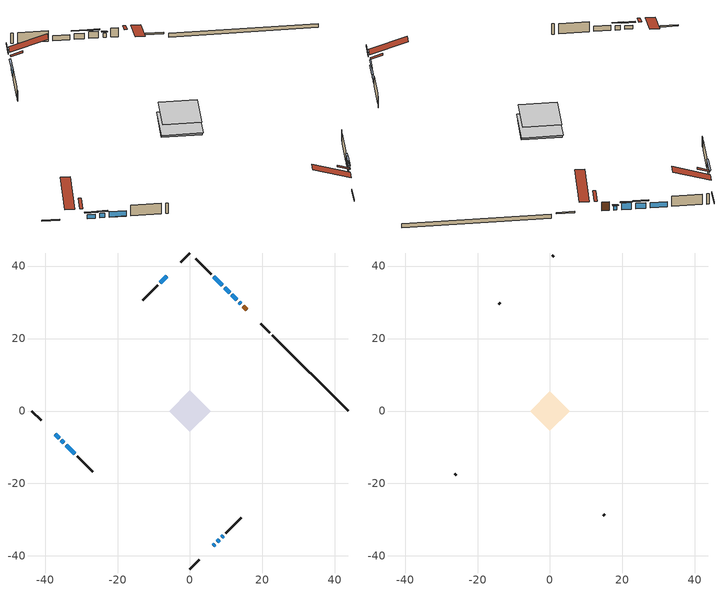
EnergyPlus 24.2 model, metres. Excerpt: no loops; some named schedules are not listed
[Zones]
conditioned space
 floor outside (Floor1 construction): -2.04,0 0,2.04 2.04,0 0,-2.04 z0.91
 floor adiabatic (Floor3 construction): -5.2,0 0,5.2 5.2,0 0,-5.2 z0.91
 floor adiabatic (AdiabaticFloorConstruction): -5.79,0 0,5.79 5.79,0 0,-5.79 z0.91
 floor foundation (Slab1 construction): -5.23,0.49 -0.49,5.23 5.23,-0.49 0.49,-5.23 z0
 wall outside (RimJoist1 construction): 0,-43.59 2.56,-41.03 / -43.59,0 -41.03,-2.56 / 0,43.59 -2.56,41.03 / 22.03,21.56 19.47,24.12 z0.91:1.21
 wall outside (AdiabaticWallConstruction 1): 15.63,27.96 14.63,28.96 z0.91:2.94
 wall outside (AdiabaticWallConstruction): 6.39,-37.2 6.83,-36.76 / 13.98,29.62 13.54,30.05 z0.91:1.88; 7.48,-36.11 8.09,-35.5 z0.91:1.67; -37.2,-6.39 -36.12,-7.47 / 8.75,-34.84 9.18,-34.41 z0.91:1.83; -35.46,-8.13 -34.78,-8.81 z0.91:1.93; -34.12,-9.47 -31.8,-11.79 / 8.88,34.71 6.56,37.04 z0.91:2.13; 12.89,30.7 11.56,32.04 / -6.4,37.2 -8.19,35.4 z0.91:2.49; 10.9,32.69 9.54,34.06 z0.91:2.23
 wall outside (Wall1 construction): 9.84,-33.75 14.08,-29.51 / -31.14,-12.45 -26.9,-16.7 / -8.85,34.74 -13.1,30.5 / 5.9,37.69 1.65,41.94 z0.91:3.35
 wall foundation (FoundationWall1 construction): 43.59,0 22.69,20.91 z0:0.91
 window (WindowConstruction 9): 6.4,-37.2 6.83,-36.77 z0.91:1.88
 window (WindowConstruction 5): 7.48,-36.11 8.09,-35.5 z0.91:1.67
 window (WindowConstruction 6): -37.2,-6.4 -36.12,-7.47 z0.91:1.82
 window (WindowConstruction 7): -35.46,-8.13 -34.78,-8.81 z0.91:1.92
 window (WindowConstruction 8): -34.12,-9.47 -31.8,-11.79 z0.91:2.13
 window (WindowConstruction 10): 13.98,29.62 13.54,30.05 z0.91:1.88
 window (WindowConstruction): 12.89,30.7 11.56,32.03 z0.91:2.49
 window (WindowConstruction 1): 10.9,32.69 9.54,34.06 z0.91:2.23
 window (WindowConstruction 2): 8.88,34.71 6.56,37.04 z0.91:2.13
 window (WindowConstruction 3): -6.4,37.2 -8.19,35.4 z0.91:2.49
 window (WindowConstruction 4): 8.75,-34.84 9.18,-34.41 z0.91:1.82
 door (Door): 15.63,27.96 14.63,28.96 z0.91:2.94
 ceiling adiabatic (AdiabaticFloorConstruction): 0,-5.79 5.79,0 0,5.79 -5.79,0 z0.91
 roof outside (Roof2 construction): 5.74,-37.85,3.35 4.03,-36.14,4.15 3.58,-36.59,4.15 5.29,-38.3,3.35; -37.85,-5.74,3.35 -36.14,-4.03,4.15 -36.59,-3.58,4.15 -38.3,-5.29,3.35; -5.74,37.85,3.35 -4.03,36.14,4.15 -3.58,36.59,4.15 -5.29,38.3,3.35; 16.29,27.3,3.35 14.58,25.59,4.15 15.03,25.14,4.15 16.74,26.85,3.35
attic - vented
 floor to conditioned space (Floor2 construction Reversed): -5.51,0 0,5.51 5.51,0 0,-5.51 z3.35
 wall outside (Wall2 construction): 14.74,-28.85 15.08,-28.51 / -26.24,-17.35 -25.9,-17.69 / -13.75,29.84 -14.09,29.5 / 1,42.6 0.66,42.94 z0.91:3.35
 roof outside (Roof1 construction): 4.63,-38.96,3.35 -0.73,-33.6,5.88 -2.14,-35.01,5.88 3.22,-40.37,3.35; -38.96,-4.63,3.35 -33.6,0.73,5.88 -35.01,2.14,5.88 -40.37,-3.22,3.35; -4.63,38.96,3.35 0.73,33.6,5.88 2.14,35.01,5.88 -3.22,40.37,3.35; 17.4,26.19,3.35 12.03,20.83,5.88 13.45,19.42,5.88 18.81,24.78,3.35
shading: 7.69,-35.9 5.53,-38.06 5.64,-38.16 7.79,-36.01 z3.1; 8.96,-34.64 6.62,-36.97 6.83,-37.18 9.17,-34.85 z2.89; -35.69,-7.9 -37.63,-5.96 -37.84,-6.18 -35.9,-8.12 z2.43; -34.35,-9.24 -35.89,-7.7 -36.1,-7.91 -34.56,-9.46 z2.53; 13.33,30.26 14.19,29.41 14.4,29.62 13.54,30.47 z2.17; 11.35,32.25 13.1,30.49 13.31,30.7 11.56,32.46 z2.78; 9.11,34.49 11.33,32.26 11.54,32.47 9.32,34.7 z2.84; -8.62,34.97 -5.96,37.63 -6.18,37.84 -8.84,35.18 z3.1; 9.83,-33.77 8.11,-35.49 8.32,-35.7 10.04,-33.98 z2.74
[Building]
Building 1: Terrain=Suburbs
[Site:Location]
Halifax Intl AP_NS: Latitude {deg}=44.88; Longitude {deg}=-63.51; Time Zone {hr}=-4; Elevation {m}=145; Keep Site Location Information=Yes
[Site:GroundTemperature:Shallow]
3.15511, 1.33576, 1.19006, 2.05344, 5.51939, 8.9692, 11.96, 13.8546, 14.0156, 12.4746, 9.56009, 6.2161
[Site:WaterMainsTemperature]
Calculation Method=Schedule; Temperature Schedule=mains temperature schedule
[Material] Roughness=Rough; Thermal Absorptance=0.9
Name | Thickness {m} | Conductivity {W/m-K} | Density {kg/m3} | Specific Heat {J/kg-K} | Solar Absorptance | Visible Absorptance
asphalt or fiberglass shingles | 0.00635 | 0.162714 | 1121.4 | 1465.45 | 0.4 | 0.4
ceiling stud and cavity | 0.0889 | 42.3981 | 6.31874 | 1174.65 | 0.7 | 0.7
concrete 4.0 in. | 0.1016 | 1.803125 | 2242.8 | 837.4 | 0.7 | 0.7
concrete 8.0 in. | 0.2032 | 1.803125 | 2242.8 | 837.4 | 0.7 | 0.7
door material | 0.04445 | 0.053851 | 512.64 | 1214.23 | 0.7 | 0.7
exterior vertical ins | 0.00202101 | 0.029427 | 32.04 | 1214.23 | 0.7 | 0.7
floor covering | 0.0127 | 9.015625 | 54.468 | 1339.84 | 0.6 | 0.6
floor covering 1 | 0.0127 | 0.0433444 | 54.468 | 1339.84 | 0.6 | 0.6
floor rigid ins; wall rigid ins | 0.512978 | 0.029427 | 32.04 | 1214.23 | 0.7 | 0.7
floor stud and cavity | 0.0889 | 0.194557 | 50.32683 | 1063.81 | 0.7 | 0.7
floor stud and cavity 1 | 0.0889 | 0.221242 | 50.32683 | 1063.81 | 0.7 | 0.7
floor stud and cavity 2 | 0.1397 | 1.75129 | 37.0049 | 1207.88 | 0.7 | 0.7
furniture material conditioned space 1 | 0.1524 | 0.115458 | 640.8 | 1214.23 | 0.6 | 0.6
gypsum board | 0.0127 | 0.160291 | 801 | 837.4 | 0.6 | 0.6
gypsum board 1 | 0.00254 | 0.160291 | 801 | 837.4 | 0.6 | 0.6
gypsum board 2 | 0.0127 | 0.160291 | 801 | 837.4 | 0.7 | 0.7
osb sheathing 0.5 in. | 0.0127 | 0.115458 | 512.64 | 1214.23 | 0.7 | 0.7
osb sheathing 0.75 in. | 0.01905 | 0.115458 | 512.64 | 1214.23 | 0.7 | 0.7
rim joist stud and cavity | 0.0508 | 0.153904 | 50.32683 | 1063.81 | 0.6 | 0.6
roof stud and cavity | 0.2032 | 0.118751 | 78.34581 | 1123.46 | 0.7 | 0.7
wall stud and cavity | 0.1397 | 0.0886463 | 139.0536 | 1170.24 | 0.7 | 0.7
wall stud and cavity 1 | 0.0889 | 6.9971 | 50.32683 | 1063.81 | 0.6 | 0.6
wall stud and cavity 2 | 0.0889 | 0.380278 | 52.3479 | 1209.89 | 0.7 | 0.7
wall stud and cavity 3 | 0.0889 | 0.391764 | 83.0341 | 1211.67 | 0.7 | 0.7
wood siding | 0.0254 | 0.102417 | 544.68 | 1172.36 | 0.4 | 0.4
wood siding 1 | 0.00254 | 0.102417 | 544.68 | 1172.36 | 0.4 | 0.4
wood siding 2; wood siding 3; wood siding 4 | 0.0254 | 0.102417 | 544.68 | 1172.36 | 0.7 | 0.7
[WindowMaterial:SimpleGlazingSystem]
Name | U-Factor {W/m2-K} | Solar Heat Gain Coefficient
WindowMaterial | 2.90373 | 0.65
WindowMaterial 1 | 2.94461 | 0.61
WindowMaterial 2 | 2.961077 | 0.59
WindowMaterial 3 | 2.99571 | 0.51
WindowMaterial 4 | 3.03659 | 0.48
WindowMaterial 5 | 3.03092 | 0.49
WindowMaterial 6 | 3.01161 | 0.53
WindowMaterial 7 | 2.97584 | 0.61
WindowMaterial 8 | 3.034891 | 0.47
[Construction]
AdiabaticFloorConstruction: floor stud and cavity 2, floor rigid ins, osb sheathing 0.75 in., floor covering 1
AdiabaticWallConstruction: wood siding 3, wall rigid ins, wall stud and cavity 2, gypsum board
AdiabaticWallConstruction 1: wood siding 4, wall rigid ins, wall stud and cavity 2, gypsum board
Door: door material
Floor1 construction: floor stud and cavity, floor covering
Floor2 construction Reversed: gypsum board 1, ceiling stud and cavity
Floor3 construction: floor stud and cavity 1, floor covering
FoundationWall1 construction: concrete 8.0 in., gypsum board 2
furniture construction conditioned space 1: furniture material conditioned space 1
PartitionWallConstruction: gypsum board, wall stud and cavity 3, gypsum board
RimJoist1 construction: wood siding 2, rim joist stud and cavity
Roof1 construction: asphalt or fiberglass shingles
Roof2 construction: asphalt or fiberglass shingles, osb sheathing 0.75 in., roof stud and cavity, gypsum board
Slab1 construction: concrete 4.0 in.
Wall1 construction: wood siding, osb sheathing 0.5 in., wall stud and cavity, gypsum board
Wall2 construction: wood siding 1, wall stud and cavity 1
WindowConstruction: WindowMaterial
WindowConstruction 1: WindowMaterial 1
WindowConstruction 10: WindowMaterial 8
WindowConstruction 2; WindowConstruction 3; WindowConstruction 8: WindowMaterial 2
WindowConstruction 4: WindowMaterial 3
WindowConstruction 5: WindowMaterial 4
WindowConstruction 6: WindowMaterial 5
WindowConstruction 7: WindowMaterial 6
WindowConstruction 9: WindowMaterial 7
[Zone] Multiplier=1; Part of Total Floor Area=Yes
Name | Volume {m3}
attic - vented | 24.8756
conditioned space | 209.7
[Space]
Name | Zone | Volume {m3}
attic - vented 1 | attic - vented | 24.8756
conditioned space 1 | conditioned space | 209.7
[ZoneInfiltration:EffectiveLeakageArea]
infil attic - vented 1: Zone or Space=attic - vented 1; Schedule=Always On Discrete; Effective Air Leakage Area {cm2}=2171.46; Stack Coefficient=0.000345343; Wind Coefficient=1.25558e-05
[ZoneMixing]
whole house fan mix: Zone or Space=attic - vented; Schedule=Always On Continuous; Design Flow Rate Calculation Method=Flow/Zone; Design Flow Rate {m3/s}=0; Source Zone or Space=conditioned space
[SurfaceProperty:ExposedFoundationPerimeter]
Slab1: Exposed Perimeter Calculation Method=TotalExposedPerimeter; Total Exposed Perimeter {m}=29.567
[InternalMass] Zone or ZoneList=conditioned space; Space or SpaceList=conditioned space 1
Name | Construction | Surface Area {m2}
furniture mass conditioned space 1 | furniture construction conditioned space 1 | 73.5122
partition wall mass | PartitionWallConstruction | 129.62
[Lights]
interior lighting: Zone or ZoneList or Space or SpaceList=conditioned space 1; Schedule=interior lighting schedule; Design Level Calculation Method=LightingLevel; Lighting Level {W}=343.2; Return Air Fraction=0; Fraction Radiant=0.6; Fraction Visible=0.2; Fraction Replaceable=1
[People]
occupants: Zone or ZoneList or Space or SpaceList=conditioned space 1; Number of People Schedule=occupants schedule; Number of People Calculation Method=People; Number of People=3; Fraction Radiant=0.314171; Sensible Heat Fraction=0.56303; Activity Level Schedule=occupants activity schedule; Carbon Dioxide Generation Rate {m3/s-W}=0; Enable ASHRAE 55 Comfort Warnings=No; Mean Radiant Temperature Calculation Type=EnclosureAveraged
[ElectricEquipment] Zone or ZoneList or Space or SpaceList=conditioned space 1; Design Level Calculation Method=EquipmentLevel
Name | Schedule | Design Level {W} | Fraction Latent | Fraction Radiant | Fraction Lost
clothes dryer | clothes dryer schedule | 140.772 | 0.015 | 0.081 | 0.85
clothes washer | clothes washer schedule | 32.1985 | 0.03 | 0.162 | 0.7
cooking range | cooking range schedule | 215.147 | 0.08 | 0.432 | 0.2
dishwasher | dishwasher schedule | 66.8632 | 0.3 | 0.18 | 0.4
fridge | fridge schedule | 72.9452 | 0 | 0.6 | 0
mech vent house fan | mech vent house fan schedule | 0 | 0 | 0 | 1
mech vent house fan cfis | mech vent house fan cfis schedule | 0 | 0 | 0 | 0
misc plug loads | misc plug loads schedule | 494.7 | 0.045 | 0.513 | 0.1
whole house fan | Always On Discrete | 0 | 0 | 0 | 1
[OtherEquipment] Zone or ZoneList or Space or SpaceList=conditioned space 1; Design Level Calculation Method=EquipmentLevel
Name | Fuel Type | Schedule | Design Level {W} | Fraction Latent | Fraction Radiant | Fraction Lost
clothes dryer 1 | Electricity | clothes dryer schedule | 0 | 0.015 | 0.081 | 0.85
cooking range 1 | Electricity | cooking range schedule | 0 | 0.08 | 0.432 | 0.2
general water use latent | None | general water use schedule | 62.594 | 1 | 0 | 0
general water use sensible | None | general water use schedule | -61.6891 | 0 | 0.6 | 0
mech vent house fan latent load | None | Always On Discrete | 0 | 1 | 0 | 0
mech vent house fan sensible load | None | Always On Discrete | 0 | 0 | 0 | 0
water heater energy adjustment1 | Electricity | Always On Discrete | 0.01 | 0 | 0 | 1
[ZoneInfiltration:DesignFlowRate] Zone or ZoneList or Space or SpaceList=conditioned space 1; Schedule=Always On Discrete; Design Flow Rate Calculation Method=Flow/Zone; Design Flow Rate {m3/s}=0
infil flow; natural vent flow; whole house fan flow
[Foundation:Kiva]
Foundation Kiva 1: Initial Indoor Air Temperature {C}=18; Wall Height Above Grade {m}=0.910011; Wall Depth Below Slab {m}=0.2032; Custom Block Material Name 1=exterior vertical ins; Custom Block Depth 1 {m}=0.910011; Custom Block X Position 1 {m}=0.2159; Custom Block Z Position 1 {m}=0
[Foundation:Kiva:Settings]
Soil Conductivity {W/m-K}=0.849921; Soil Density {kg/m3}=1842.3; Soil Specific Heat {J/kg-K}=418.7; Ground Solar Absorptivity=0.9; Ground Thermal Absorptivity=0.9; Ground Surface Roughness {m}=0.03; Far-Field Width {m}=40; Deep-Ground Boundary Condition=ZeroFlux; Deep-Ground Depth {m}=40; Minimum Cell Dimension {m}=0.2; Maximum Cell Growth Coefficient=3; Simulation Timestep=Timestep
[Exterior:Lights]
exterior lighting: Schedule=exterior lighting schedule; Design Level {W}=75.6
[Schedule:Constant]
Name | Hourly Value
Always On Continuous; mech vent house fan schedule; mech vent house fan cfis schedule; Always On Discrete | 1
occupants activity schedule | 117.228
fridge schedule | 0
[Schedule:Week:Daily]
interior lighting schedule Week Rule - Jan1-Jan27: interior lighting schedule day, interior lighting schedule day, interior lighting schedule day, interior lighting schedule day, interior lighting schedule day, interior lighting schedule day, interior lighting schedule day, interior lighting schedule default day, interior lighting schedule default day, interior lighting schedule default day, interior lighting schedule default day, interior lighting schedule default day
interior lighting schedule Week Rule - Jan28-Feb3: interior lighting schedule day, interior lighting schedule day, interior lighting schedule day, interior lighting schedule day, interior lighting schedule day 1, interior lighting schedule day 1, interior lighting schedule day 1, interior lighting schedule default day, interior lighting schedule default day, interior lighting schedule default day, interior lighting schedule default day, interior lighting schedule default day
interior lighting schedule Week Rule - Feb4-Feb24: interior lighting schedule day 1, interior lighting schedule day 1, interior lighting schedule day 1, interior lighting schedule day 1, interior lighting schedule day 1, interior lighting schedule day 1, interior lighting schedule day 1, interior lighting schedule default day, interior lighting schedule default day, interior lighting schedule default day, interior lighting schedule default day, interior lighting schedule default day
interior lighting schedule Week Rule - Feb25-Mar3: interior lighting schedule day 1, interior lighting schedule day 1, interior lighting schedule day 1, interior lighting schedule day 1, interior lighting schedule day 2, interior lighting schedule day 2, interior lighting schedule day 2, interior lighting schedule default day, interior lighting schedule default day, interior lighting schedule default day, interior lighting schedule default day, interior lighting schedule default day
interior lighting schedule Week Rule - Mar4-Mar31: interior lighting schedule day 2, interior lighting schedule day 2, interior lighting schedule day 2, interior lighting schedule day 2, interior lighting schedule day 2, interior lighting schedule day 2, interior lighting schedule day 2, interior lighting schedule default day, interior lighting schedule default day, interior lighting schedule default day, interior lighting schedule default day, interior lighting schedule default day
interior lighting schedule Week Rule - Apr1-Apr28: interior lighting schedule day 3, interior lighting schedule day 3, interior lighting schedule day 3, interior lighting schedule day 3, interior lighting schedule day 3, interior lighting schedule day 3, interior lighting schedule day 3, interior lighting schedule default day, interior lighting schedule default day, interior lighting schedule default day, interior lighting schedule default day, interior lighting schedule default day
interior lighting schedule Week Rule - Apr29-May5: interior lighting schedule day 3, interior lighting schedule day 3, interior lighting schedule day 4, interior lighting schedule day 4, interior lighting schedule day 4, interior lighting schedule day 4, interior lighting schedule day 4, interior lighting schedule default day, interior lighting schedule default day, interior lighting schedule default day, interior lighting schedule default day, interior lighting schedule default day
interior lighting schedule Week Rule - May6-May26: interior lighting schedule day 4, interior lighting schedule day 4, interior lighting schedule day 4, interior lighting schedule day 4, interior lighting schedule day 4, interior lighting schedule day 4, interior lighting schedule day 4, interior lighting schedule default day, interior lighting schedule default day, interior lighting schedule default day, interior lighting schedule default day, interior lighting schedule default day
interior lighting schedule Week Rule - May27-Jun2: interior lighting schedule day 4, interior lighting schedule day 4, interior lighting schedule day 4, interior lighting schedule day 4, interior lighting schedule day 4, interior lighting schedule day 5, interior lighting schedule day 5, interior lighting schedule default day, interior lighting schedule default day, interior lighting schedule default day, interior lighting schedule default day, interior lighting schedule default day
interior lighting schedule Week Rule - Jun3-Jun30: interior lighting schedule day 5, interior lighting schedule day 5, interior lighting schedule day 5, interior lighting schedule day 5, interior lighting schedule day 5, interior lighting schedule day 5, interior lighting schedule day 5, interior lighting schedule default day, interior lighting schedule default day, interior lighting schedule default day, interior lighting schedule default day, interior lighting schedule default day
interior lighting schedule Week Rule - Jul1-Jul28: interior lighting schedule day 6, interior lighting schedule day 6, interior lighting schedule day 6, interior lighting schedule day 6, interior lighting schedule day 6, interior lighting schedule day 6, interior lighting schedule day 6, interior lighting schedule default day, interior lighting schedule default day, interior lighting schedule default day, interior lighting schedule default day, interior lighting schedule default day
interior lighting schedule Week Rule - Jul29-Aug4: interior lighting schedule day 6, interior lighting schedule day 6, interior lighting schedule day 6, interior lighting schedule day 7, interior lighting schedule day 7, interior lighting schedule day 7, interior lighting schedule day 7, interior lighting schedule default day, interior lighting schedule default day, interior lighting schedule default day, interior lighting schedule default day, interior lighting schedule default day
interior lighting schedule Week Rule - Aug5-Aug25: interior lighting schedule day 7, interior lighting schedule day 7, interior lighting schedule day 7, interior lighting schedule day 7, interior lighting schedule day 7, interior lighting schedule day 7, interior lighting schedule day 7, interior lighting schedule default day, interior lighting schedule default day, interior lighting schedule default day, interior lighting schedule default day, interior lighting schedule default day
interior lighting schedule Week Rule - Aug26-Sep1: interior lighting schedule day 7, interior lighting schedule day 7, interior lighting schedule day 7, interior lighting schedule day 7, interior lighting schedule day 7, interior lighting schedule day 7, interior lighting schedule day 8, interior lighting schedule default day, interior lighting schedule default day, interior lighting schedule default day, interior lighting schedule default day, interior lighting schedule default day
interior lighting schedule Week Rule - Sep2-Sep29: interior lighting schedule day 8, interior lighting schedule day 8, interior lighting schedule day 8, interior lighting schedule day 8, interior lighting schedule day 8, interior lighting schedule day 8, interior lighting schedule day 8, interior lighting schedule default day, interior lighting schedule default day, interior lighting schedule default day, interior lighting schedule default day, interior lighting schedule default day
interior lighting schedule Week Rule - Sep30-Oct6: interior lighting schedule day 8, interior lighting schedule day 9, interior lighting schedule day 9, interior lighting schedule day 9, interior lighting schedule day 9, interior lighting schedule day 9, interior lighting schedule day 9, interior lighting schedule default day, interior lighting schedule default day, interior lighting schedule default day, interior lighting schedule default day, interior lighting schedule default day
interior lighting schedule Week Rule - Oct7-Oct27: interior lighting schedule day 9, interior lighting schedule day 9, interior lighting schedule day 9, interior lighting schedule day 9, interior lighting schedule day 9, interior lighting schedule day 9, interior lighting schedule day 9, interior lighting schedule default day, interior lighting schedule default day, interior lighting schedule default day, interior lighting schedule default day, interior lighting schedule default day
interior lighting schedule Week Rule - Oct28-Nov3: interior lighting schedule day 9, interior lighting schedule day 9, interior lighting schedule day 9, interior lighting schedule day 9, interior lighting schedule day 10, interior lighting schedule day 10, interior lighting schedule day 10, interior lighting schedule default day, interior lighting schedule default day, interior lighting schedule default day, interior lighting schedule default day, interior lighting schedule default day
interior lighting schedule Week Rule - Nov4-Nov24: interior lighting schedule day 10, interior lighting schedule day 10, interior lighting schedule day 10, interior lighting schedule day 10, interior lighting schedule day 10, interior lighting schedule day 10, interior lighting schedule day 10, interior lighting schedule default day, interior lighting schedule default day, interior lighting schedule default day, interior lighting schedule default day, interior lighting schedule default day
interior lighting schedule Week Rule - Nov25-Dec1: interior lighting schedule day 10, interior lighting schedule day 10, interior lighting schedule day 10, interior lighting schedule day 10, interior lighting schedule day 10, interior lighting schedule day 10, interior lighting schedule day 11, interior lighting schedule default day, interior lighting schedule default day, interior lighting schedule default day, interior lighting schedule default day, interior lighting schedule default day
interior lighting schedule Week Rule - Dec2-Dec31: interior lighting schedule day 11, interior lighting schedule day 11, interior lighting schedule day 11, interior lighting schedule day 11, interior lighting schedule day 11, interior lighting schedule day 11, interior lighting schedule day 11, interior lighting schedule default day, interior lighting schedule default day, interior lighting schedule default day, interior lighting schedule default day, interior lighting schedule default day
occupants schedule Week Rule - Jan1-Dec31: occupants schedule day, occupants schedule day, occupants schedule day, occupants schedule day, occupants schedule day, occupants schedule day, occupants schedule day, occupants schedule default day, occupants schedule default day, occupants schedule default day, occupants schedule default day, occupants schedule default day
clothes dryer schedule Week Rule - Jan1-Dec31: clothes dryer schedule day, clothes dryer schedule day, clothes dryer schedule day, clothes dryer schedule day, clothes dryer schedule day, clothes dryer schedule day, clothes dryer schedule day, clothes dryer schedule default day, clothes dryer schedule default day, clothes dryer schedule default day, clothes dryer schedule default day, clothes dryer schedule default day
clothes washer schedule Week Rule - Jan1-Dec31: clothes washer schedule day, clothes washer schedule day, clothes washer schedule day, clothes washer schedule day, clothes washer schedule day, clothes washer schedule day, clothes washer schedule day, clothes washer schedule default day, clothes washer schedule default day, clothes washer schedule default day, clothes washer schedule default day, clothes washer schedule default day
cooking range schedule Week Rule - Jan1-Dec31: cooking range schedule day, cooking range schedule day, cooking range schedule day, cooking range schedule day, cooking range schedule day, cooking range schedule day, cooking range schedule day, cooking range schedule default day, cooking range schedule default day, cooking range schedule default day, cooking range schedule default day, cooking range schedule default day
dishwasher schedule Week Rule - Jan1-Dec31: dishwasher schedule day, dishwasher schedule day, dishwasher schedule day, dishwasher schedule day, dishwasher schedule day, dishwasher schedule day, dishwasher schedule day, dishwasher schedule default day, dishwasher schedule default day, dishwasher schedule default day, dishwasher schedule default day, dishwasher schedule default day
misc plug loads schedule Week Rule - Jan1-Dec31: misc plug loads schedule day, misc plug loads schedule day, misc plug loads schedule day, misc plug loads schedule day, misc plug loads schedule day, misc plug loads schedule day, misc plug loads schedule day, misc plug loads schedule default day, misc plug loads schedule default day, misc plug loads schedule default day, misc plug loads schedule default day, misc plug loads schedule default day
general water use schedule Week Rule - Jan1-Dec31: general water use schedule day, general water use schedule day, general water use schedule day, general water use schedule day, general water use schedule day, general water use schedule day, general water use schedule day, general water use schedule default day, general water use schedule default day, general water use schedule default day, general water use schedule default day, general water use schedule default day
exterior lighting schedule Week Rule - Jan1-Jan27: exterior lighting schedule day, exterior lighting schedule day, exterior lighting schedule day, exterior lighting schedule day, exterior lighting schedule day, exterior lighting schedule day, exterior lighting schedule day, exterior lighting schedule default day, exterior lighting schedule default day, exterior lighting schedule default day, exterior lighting schedule default day, exterior lighting schedule default day
exterior lighting schedule Week Rule - Jan28-Feb3: exterior lighting schedule day, exterior lighting schedule day, exterior lighting schedule day, exterior lighting schedule day, exterior lighting schedule day 1, exterior lighting schedule day 1, exterior lighting schedule day 1, exterior lighting schedule default day, exterior lighting schedule default day, exterior lighting schedule default day, exterior lighting schedule default day, exterior lighting schedule default day
exterior lighting schedule Week Rule - Feb4-Feb24: exterior lighting schedule day 1, exterior lighting schedule day 1, exterior lighting schedule day 1, exterior lighting schedule day 1, exterior lighting schedule day 1, exterior lighting schedule day 1, exterior lighting schedule day 1, exterior lighting schedule default day, exterior lighting schedule default day, exterior lighting schedule default day, exterior lighting schedule default day, exterior lighting schedule default day
exterior lighting schedule Week Rule - Feb25-Mar3: exterior lighting schedule day 1, exterior lighting schedule day 1, exterior lighting schedule day 1, exterior lighting schedule day 1, exterior lighting schedule day 2, exterior lighting schedule day 2, exterior lighting schedule day 2, exterior lighting schedule default day, exterior lighting schedule default day, exterior lighting schedule default day, exterior lighting schedule default day, exterior lighting schedule default day
exterior lighting schedule Week Rule - Mar4-Mar31: exterior lighting schedule day 2, exterior lighting schedule day 2, exterior lighting schedule day 2, exterior lighting schedule day 2, exterior lighting schedule day 2, exterior lighting schedule day 2, exterior lighting schedule day 2, exterior lighting schedule default day, exterior lighting schedule default day, exterior lighting schedule default day, exterior lighting schedule default day, exterior lighting schedule default day
exterior lighting schedule Week Rule - Apr1-Apr28: exterior lighting schedule day 3, exterior lighting schedule day 3, exterior lighting schedule day 3, exterior lighting schedule day 3, exterior lighting schedule day 3, exterior lighting schedule day 3, exterior lighting schedule day 3, exterior lighting schedule default day, exterior lighting schedule default day, exterior lighting schedule default day, exterior lighting schedule default day, exterior lighting schedule default day
exterior lighting schedule Week Rule - Apr29-May5: exterior lighting schedule day 3, exterior lighting schedule day 3, exterior lighting schedule day 4, exterior lighting schedule day 4, exterior lighting schedule day 4, exterior lighting schedule day 4, exterior lighting schedule day 4, exterior lighting schedule default day, exterior lighting schedule default day, exterior lighting schedule default day, exterior lighting schedule default day, exterior lighting schedule default day
exterior lighting schedule Week Rule - May6-May26: exterior lighting schedule day 4, exterior lighting schedule day 4, exterior lighting schedule day 4, exterior lighting schedule day 4, exterior lighting schedule day 4, exterior lighting schedule day 4, exterior lighting schedule day 4, exterior lighting schedule default day, exterior lighting schedule default day, exterior lighting schedule default day, exterior lighting schedule default day, exterior lighting schedule default day
exterior lighting schedule Week Rule - May27-Jun2: exterior lighting schedule day 4, exterior lighting schedule day 4, exterior lighting schedule day 4, exterior lighting schedule day 4, exterior lighting schedule day 4, exterior lighting schedule day 5, exterior lighting schedule day 5, exterior lighting schedule default day, exterior lighting schedule default day, exterior lighting schedule default day, exterior lighting schedule default day, exterior lighting schedule default day
exterior lighting schedule Week Rule - Jun3-Jun30: exterior lighting schedule day 5, exterior lighting schedule day 5, exterior lighting schedule day 5, exterior lighting schedule day 5, exterior lighting schedule day 5, exterior lighting schedule day 5, exterior lighting schedule day 5, exterior lighting schedule default day, exterior lighting schedule default day, exterior lighting schedule default day, exterior lighting schedule default day, exterior lighting schedule default day
exterior lighting schedule Week Rule - Jul1-Jul28: exterior lighting schedule day 6, exterior lighting schedule day 6, exterior lighting schedule day 6, exterior lighting schedule day 6, exterior lighting schedule day 6, exterior lighting schedule day 6, exterior lighting schedule day 6, exterior lighting schedule default day, exterior lighting schedule default day, exterior lighting schedule default day, exterior lighting schedule default day, exterior lighting schedule default day
exterior lighting schedule Week Rule - Jul29-Aug4: exterior lighting schedule day 6, exterior lighting schedule day 6, exterior lighting schedule day 6, exterior lighting schedule day 7, exterior lighting schedule day 7, exterior lighting schedule day 7, exterior lighting schedule day 7, exterior lighting schedule default day, exterior lighting schedule default day, exterior lighting schedule default day, exterior lighting schedule default day, exterior lighting schedule default day
exterior lighting schedule Week Rule - Aug5-Aug25: exterior lighting schedule day 7, exterior lighting schedule day 7, exterior lighting schedule day 7, exterior lighting schedule day 7, exterior lighting schedule day 7, exterior lighting schedule day 7, exterior lighting schedule day 7, exterior lighting schedule default day, exterior lighting schedule default day, exterior lighting schedule default day, exterior lighting schedule default day, exterior lighting schedule default day
exterior lighting schedule Week Rule - Aug26-Sep1: exterior lighting schedule day 7, exterior lighting schedule day 7, exterior lighting schedule day 7, exterior lighting schedule day 7, exterior lighting schedule day 7, exterior lighting schedule day 7, exterior lighting schedule day 8, exterior lighting schedule default day, exterior lighting schedule default day, exterior lighting schedule default day, exterior lighting schedule default day, exterior lighting schedule default day
exterior lighting schedule Week Rule - Sep2-Sep29: exterior lighting schedule day 8, exterior lighting schedule day 8, exterior lighting schedule day 8, exterior lighting schedule day 8, exterior lighting schedule day 8, exterior lighting schedule day 8, exterior lighting schedule day 8, exterior lighting schedule default day, exterior lighting schedule default day, exterior lighting schedule default day, exterior lighting schedule default day, exterior lighting schedule default day
exterior lighting schedule Week Rule - Sep30-Oct6: exterior lighting schedule day 8, exterior lighting schedule day 9, exterior lighting schedule day 9, exterior lighting schedule day 9, exterior lighting schedule day 9, exterior lighting schedule day 9, exterior lighting schedule day 9, exterior lighting schedule default day, exterior lighting schedule default day, exterior lighting schedule default day, exterior lighting schedule default day, exterior lighting schedule default day
exterior lighting schedule Week Rule - Oct7-Oct27: exterior lighting schedule day 9, exterior lighting schedule day 9, exterior lighting schedule day 9, exterior lighting schedule day 9, exterior lighting schedule day 9, exterior lighting schedule day 9, exterior lighting schedule day 9, exterior lighting schedule default day, exterior lighting schedule default day, exterior lighting schedule default day, exterior lighting schedule default day, exterior lighting schedule default day
exterior lighting schedule Week Rule - Oct28-Nov3: exterior lighting schedule day 9, exterior lighting schedule day 9, exterior lighting schedule day 9, exterior lighting schedule day 9, exterior lighting schedule day 10, exterior lighting schedule day 10, exterior lighting schedule day 10, exterior lighting schedule default day, exterior lighting schedule default day, exterior lighting schedule default day, exterior lighting schedule default day, exterior lighting schedule default day
exterior lighting schedule Week Rule - Nov4-Nov24: exterior lighting schedule day 10, exterior lighting schedule day 10, exterior lighting schedule day 10, exterior lighting schedule day 10, exterior lighting schedule day 10, exterior lighting schedule day 10, exterior lighting schedule day 10, exterior lighting schedule default day, exterior lighting schedule default day, exterior lighting schedule default day, exterior lighting schedule default day, exterior lighting schedule default day
exterior lighting schedule Week Rule - Nov25-Dec1: exterior lighting schedule day 10, exterior lighting schedule day 10, exterior lighting schedule day 10, exterior lighting schedule day 10, exterior lighting schedule day 10, exterior lighting schedule day 10, exterior lighting schedule day 11, exterior lighting schedule default day, exterior lighting schedule default day, exterior lighting schedule default day, exterior lighting schedule default day, exterior lighting schedule default day
exterior lighting schedule Week Rule - Dec2-Dec31: exterior lighting schedule day 11, exterior lighting schedule day 11, exterior lighting schedule day 11, exterior lighting schedule day 11, exterior lighting schedule day 11, exterior lighting schedule day 11, exterior lighting schedule day 11, exterior lighting schedule default day, exterior lighting schedule default day, exterior lighting schedule default day, exterior lighting schedule default day, exterior lighting schedule default day
[Schedule:Year]
interior lighting schedule: interior lighting schedule Week Rule - Jan1-Jan27, 1, 1, 1, 27, interior lighting schedule Week Rule - Jan28-Feb3, 1, 28, 2, 3, interior lighting schedule Week Rule - Feb4-Feb24, 2, 4, 2, 24, interior lighting schedule Week Rule - Feb25-Mar3, 2, 25, 3, 3, interior lighting schedule Week Rule - Mar4-Mar31, 3, 4, 3, 31, interior lighting schedule Week Rule - Apr1-Apr28, 4, 1, 4, 28, interior lighting schedule Week Rule - Apr29-May5, 4, 29, 5, 5, interior lighting schedule Week Rule - May6-May26, 5, 6, 5, 26, interior lighting schedule Week Rule - May27-Jun2, 5, 27, 6, 2, interior lighting schedule Week Rule - Jun3-Jun30, 6, 3, 6, 30, interior lighting schedule Week Rule - Jul1-Jul28, 7, 1, 7, 28, interior lighting schedule Week Rule - Jul29-Aug4, 7, 29, 8, 4, interior lighting schedule Week Rule - Aug5-Aug25, 8, 5, 8, 25, interior lighting schedule Week Rule - Aug26-Sep1, 8, 26, 9, 1, interior lighting schedule Week Rule - Sep2-Sep29, 9, 2, 9, 29, interior lighting schedule Week Rule - Sep30-Oct6, 9, 30, 10, 6, interior lighting schedule Week Rule - Oct7-Oct27, 10, 7, 10, 27, interior lighting schedule Week Rule - Oct28-Nov3, 10, 28, 11, 3, interior lighting schedule Week Rule - Nov4-Nov24, 11, 4, 11, 24, interior lighting schedule Week Rule - Nov25-Dec1, 11, 25, 12, 1, interior lighting schedule Week Rule - Dec2-Dec31, 12, 2, 12, 31
occupants schedule: occupants schedule Week Rule - Jan1-Dec31, 1, 1, 12, 31
clothes dryer schedule: clothes dryer schedule Week Rule - Jan1-Dec31, 1, 1, 12, 31
clothes washer schedule: clothes washer schedule Week Rule - Jan1-Dec31, 1, 1, 12, 31
cooking range schedule: cooking range schedule Week Rule - Jan1-Dec31, 1, 1, 12, 31
dishwasher schedule: dishwasher schedule Week Rule - Jan1-Dec31, 1, 1, 12, 31
misc plug loads schedule: misc plug loads schedule Week Rule - Jan1-Dec31, 1, 1, 12, 31
general water use schedule: general water use schedule Week Rule - Jan1-Dec31, 1, 1, 12, 31
exterior lighting schedule: exterior lighting schedule Week Rule - Jan1-Jan27, 1, 1, 1, 27, exterior lighting schedule Week Rule - Jan28-Feb3, 1, 28, 2, 3, exterior lighting schedule Week Rule - Feb4-Feb24, 2, 4, 2, 24, exterior lighting schedule Week Rule - Feb25-Mar3, 2, 25, 3, 3, exterior lighting schedule Week Rule - Mar4-Mar31, 3, 4, 3, 31, exterior lighting schedule Week Rule - Apr1-Apr28, 4, 1, 4, 28, exterior lighting schedule Week Rule - Apr29-May5, 4, 29, 5, 5, exterior lighting schedule Week Rule - May6-May26, 5, 6, 5, 26, exterior lighting schedule Week Rule - May27-Jun2, 5, 27, 6, 2, exterior lighting schedule Week Rule - Jun3-Jun30, 6, 3, 6, 30, exterior lighting schedule Week Rule - Jul1-Jul28, 7, 1, 7, 28, exterior lighting schedule Week Rule - Jul29-Aug4, 7, 29, 8, 4, exterior lighting schedule Week Rule - Aug5-Aug25, 8, 5, 8, 25, exterior lighting schedule Week Rule - Aug26-Sep1, 8, 26, 9, 1, exterior lighting schedule Week Rule - Sep2-Sep29, 9, 2, 9, 29, exterior lighting schedule Week Rule - Sep30-Oct6, 9, 30, 10, 6, exterior lighting schedule Week Rule - Oct7-Oct27, 10, 7, 10, 27, exterior lighting schedule Week Rule - Oct28-Nov3, 10, 28, 11, 3, exterior lighting schedule Week Rule - Nov4-Nov24, 11, 4, 11, 24, exterior lighting schedule Week Rule - Nov25-Dec1, 11, 25, 12, 1, exterior lighting schedule Week Rule - Dec2-Dec31, 12, 2, 12, 31
[Schedule:Compact]
mains temperature schedule: Through: 01/01, For: AllDays, Until: 24:00, 7.41, Through: 01/02, For: AllDays, Until: 24:00, 7.34833, Through: 01/03, For: AllDays, Until: 24:00, 7.28778, Through: 01/04, For: AllDays, Until: 24:00, 7.22889, Through: 01/05, For: AllDays, Until: 24:00, 7.17056, Through: 01/06, For: AllDays, Until: 24:00, 7.11333, Through: 01/07, For: AllDays, Until: 24:00, 7.05722, Through: 01/08, For: AllDays, Until: 24:00, 7.00167, Through: 01/09, For: AllDays, Until: 24:00, 6.94778, Through: 01/10, For: AllDays, Until: 24:00, 6.895, Through: 01/11, For: AllDays, Until: 24:00, 6.84333, Through: 01/12, For: AllDays, Until: 24:00, 6.79278, Through: 01/13, For: AllDays, Until: 24:00, 6.74389, Through: 01/14, For: AllDays, Until: 24:00, 6.69556, Through: 01/15, For: AllDays, Until: 24:00, 6.64889, Through: 01/16, For: AllDays, Until: 24:00, 6.60278, Through: 01/17, For: AllDays, Until: 24:00, 6.55833, Through: 01/18, For: AllDays, Until: 24:00, 6.515, Through: 01/19, For: AllDays, Until: 24:00, 6.47333, Through: 01/20, For: AllDays, Until: 24:00, 6.43278, Through: 01/21, For: AllDays, Until: 24:00, 6.39333, Through: 01/22, For: AllDays, Until: 24:00, 6.355, Through: 01/23, For: AllDays, Until: 24:00, 6.31833, Through: 01/24, For: AllDays, Until: 24:00, 6.28278, Through: 01/25, For: AllDays, Until: 24:00, 6.24889, Through: 01/26, For: AllDays, Until: 24:00, 6.21611, Through: 01/27, For: AllDays, Until: 24:00, 6.18444, Through: 01/28, For: AllDays, Until: 24:00, 6.15444, Through: 01/29, For: AllDays, Until: 24:00, 6.12556, Through: 01/30, For: AllDays, Until: 24:00, 6.09833, Through: 01/31, For: AllDays, Until: 24:00, 6.07222, Through: 02/01, For: AllDays, Until: 24:00, 6.04778, Through: 02/02, For: AllDays, Until: 24:00, 6.02444, Through: 02/03, For: AllDays, Until: 24:00, 6.00278, Through: 02/04, For: AllDays, Until: 24:00, 5.98222, Through: 02/05, For: AllDays, Until: 24:00, 5.96333, Through: 02/06, For: AllDays, Until: 24:00, 5.94556, Through: 02/07, For: AllDays, Until: 24:00, 5.92944, Through: 02/08, For: AllDays, Until: 24:00, 5.915, Through: 02/09, For: AllDays, Until: 24:00, 5.90167, Through: 02/10, For: AllDays, Until: 24:00, 5.89, Through: 02/11, For: AllDays, Until: 24:00, 5.87944, Through: 02/12, For: AllDays, Until: 24:00, 5.87056, Through: 02/13, For: AllDays, Until: 24:00, 5.86333, Through: 02/14, For: AllDays, Until: 24:00, 5.85722, Through: 02/15, For: AllDays, Until: 24:00, 5.85278, Through: 02/16, For: AllDays, Until: 24:00, 5.84944, Through: 02/17, For: AllDays, Until: 24:00, 5.84833, Through: 02/18, For: AllDays, Until: 24:00, 5.84778, Through: 02/19, For: AllDays, Until: 24:00, 5.84944, Through: 02/20, For: AllDays, Until: 24:00, 5.85167, Through: 02/21, For: AllDays, Until: 24:00, 5.85611, Through: 02/22, For: AllDays, Until: 24:00, 5.86167, Through: 02/23, For: AllDays, Until: 24:00, 5.86889, Through: 02/24, For: AllDays, Until: 24:00, 5.87722, Through: 02/25, For: AllDays, Until: 24:00, 5.88722, Through: 02/26, For: AllDays, Until: 24:00, 5.89889, Through: 02/27, For: AllDays, Until: 24:00, 5.91167, Through: 02/28, For: AllDays, Until: 24:00, 5.92611, Through: 03/01, For: AllDays, Until: 24:00, 5.94222, Through: 03/02, For: AllDays, Until: 24:00, 5.95944, Through: 03/03, For: AllDays, Until: 24:00, 5.97778, Through: 03/04, For: AllDays, Until: 24:00, 5.99778, Through: 03/05, For: AllDays, Until: 24:00, 6.01944, Through: 03/06, For: AllDays, Until: 24:00, 6.04222, Through: 03/07, For: AllDays, Until: 24:00, 6.06667, Through: 03/08, For: AllDays, Until: 24:00, 6.09222, Through: 03/09, For: AllDays, Until: 24:00, 6.11944, Through: 03/10, For: AllDays, Until: 24:00, 6.14778, Through: 03/11, For: AllDays, Until: 24:00, 6.17722, Through: 03/12, For: AllDays, Until: 24:00, 6.20833, Through: 03/13, For: AllDays, Until: 24:00, 6.24111, Through: 03/14, For: AllDays, Until: 24:00, 6.275, Through: 03/15, For: AllDays, Until: 24:00, 6.31, Through: 03/16, For: AllDays, Until: 24:00, 6.34667, Through: 03/17, For: AllDays, Until: 24:00, 6.38444, Through: 03/18, For: AllDays, Until: 24:00, 6.42333, Through: 03/19, For: AllDays, Until: 24:00, 6.46389, Through: 03/20, For: AllDays, Until: 24:00, 6.50556, Through: 03/21, For: AllDays, Until: 24:00, 6.54833, Through: 03/22, For: AllDays, Until: 24:00, 6.59278, Through: 03/23, For: AllDays, Until: 24:00, 6.63833, Through: 03/24, For: AllDays, Until: 24:00, 6.685, Through: 03/25, For: AllDays, Until: 24:00, 6.73278, Through: 03/26, For: AllDays, Until: 24:00, 6.78167, Through: 03/27, For: AllDays, Until: 24:00, 6.83167, Through: 03/28, For: AllDays, Until: 24:00, 6.88333, Through: 03/29, For: AllDays, Until: 24:00, 6.93611, Through: 03/30, For: AllDays, Until: 24:00, 6.98944, Through: 03/31, For: AllDays, Until: 24:00, 7.04444, Through: 04/01, For: AllDays, Until: 24:00, 7.1, Through: 04/02, For: AllDays, Until: 24:00, 7.15722, Through: 04/03, For: AllDays, Until: 24:00, 7.21556, Through: 04/04, For: AllDays, Until: 24:00, 7.27444, Through: 04/05, For: AllDays, Until: 24:00, 7.33444, Through: 04/06, For: AllDays, Until: 24:00, 7.39556, Through: 04/07, For: AllDays, Until: 24:00, 7.45778, Through: 04/08, For: AllDays, Until: 24:00, 7.52111, Through: 04/09, For: AllDays, Until: 24:00, 7.585, Through: 04/10, For: AllDays, Until: 24:00, 7.65, Through: 04/11, For: AllDays, Until: 24:00, 7.71611, Through: 04/12, For: AllDays, Until: 24:00, 7.78333, Through: 04/13, For: AllDays, Until: 24:00, 7.85111, Through: 04/14, For: AllDays, Until: 24:00, 7.91944, Through: 04/15, For: AllDays, Until: 24:00, 7.98889, Through: 04/16, For: AllDays, Until: 24:00, 8.05944, Through: 04/17, For: AllDays, Until: 24:00, 8.13056, Through: 04/18, For: AllDays, Until: 24:00, 8.20222, Through: 04/19, For: AllDays, Until: 24:00, 8.275, Through: 04/20, For: AllDays, Until: 24:00, 8.34833, Through: 04/21, For: AllDays, Until: 24:00, 8.42222, Through: 04/22, For: AllDays, Until: 24:00, 8.49722, Through: 04/23, For: AllDays, Until: 24:00, 8.57278, Through: 04/24, For: AllDays, Until: 24:00, 8.64889, Through: 04/25, For: AllDays, Until: 24:00, 8.72556, Through: 04/26, For: AllDays, Until: 24:00, 8.80278, Through: 04/27, For: AllDays, Until: 24:00, 8.88111, Through: 04/28, For: AllDays, Until: 24:00, 8.95944, Through: 04/29, For: AllDays, Until: 24:00, 9.03833, Through: 04/30, For: AllDays, Until: 24:00, 9.11778, Through: 05/01, For: AllDays, Until: 24:00, 9.19778, Through: 05/02, For: AllDays, Until: 24:00, 9.27833, Through: 05/03, For: AllDays, Until: 24:00, 9.35944, Through: 05/04, For: AllDays, Until: 24:00, 9.44056, Through: 05/05, For: AllDays, Until: 24:00, 9.52278, Through: 05/06, For: AllDays, Until: 24:00, 9.60444, Through: 05/07, For: AllDays, Until: 24:00, 9.68722, Through: 05/08, For: AllDays, Until: 24:00, 9.77, Through: 05/09, For: AllDays, Until: 24:00, 9.85278, Through: 05/10, For: AllDays, Until: 24:00, 9.93611, Through: 05/11, For: AllDays, Until: 24:00, 10.02, Through: 05/12, For: AllDays, Until: 24:00, 10.1039, Through: 05/13, For: AllDays, Until: 24:00, 10.1878, Through: 05/14, For: AllDays, Until: 24:00, 10.2722, Through: 05/15, For: AllDays, Until: 24:00, 10.3561, Through: 05/16, For: AllDays, Until: 24:00, 10.4406, Through: 05/17, For: AllDays, Until: 24:00, 10.5256, Through: 05/18, For: AllDays, Until: 24:00, 10.61, Through: 05/19, For: AllDays, Until: 24:00, 10.6944, Through: 05/20, For: AllDays, Until: 24:00, 10.7794, Through: 05/21, For: AllDays, Until: 24:00, 10.8639, Through: 05/22, For: AllDays, Until: 24:00, 10.9489, Through: 05/23, For: AllDays, Until: 24:00, 11.0333, Through: 05/24, For: AllDays, Until: 24:00, 11.1178, Through: 05/25, For: AllDays, Until: 24:00, 11.2022, Through: 05/26, For: AllDays, Until: 24:00, 11.2867, Through: 05/27, For: AllDays, Until: 24:00, 11.3711, Through: 05/28, For: AllDays, Until: 24:00, 11.455, Through: 05/29, For: AllDays, Until: 24:00, 11.5389, Through: 05/30, For: AllDays, Until: 24:00, 11.6222, Through: 05/31, For: AllDays, Until: 24:00, 11.7056, Through: 06/01, For: AllDays, Until: 24:00, 11.7883, Through: 06/02, For: AllDays, Until: 24:00, 11.8711, Through: 06/03, For: AllDays, Until: 24:00, 11.9539, Through: 06/04, For: AllDays, Until: 24:00, 12.0356, Through: 06/05, For: AllDays, Until: 24:00, 12.1172, Through: 06/06, For: AllDays, Until: 24:00, 12.1989, Through: 06/07, For: AllDays, Until: 24:00, 12.2794, Through: 06/08, For: AllDays, Until: 24:00, 12.36, Through: 06/09, For: AllDays, Until: 24:00, 12.44, Through: 06/10, For: AllDays, Until: 24:00, 12.5194, Through: 06/11, For: AllDays, Until: 24:00, 12.5983, Through: 06/12, For: AllDays, Until: 24:00, 12.6767, Through: 06/13, For: AllDays, Until: 24:00, 12.7544, Through: 06/14, For: AllDays, Until: 24:00, 12.8317, Through: 06/15, For: AllDays, Until: 24:00, 12.9083, Through: 06/16, For: AllDays, Until: 24:00, 12.9844, Through: 06/17, For: AllDays, Until: 24:00, 13.0594, Through: 06/18, For: AllDays, Until: 24:00, 13.1344, Through: 06/19, For: AllDays, Until: 24:00, 13.2083, Through: 06/20, For: AllDays, Until: 24:00, 13.2811, Through: 06/21, For: AllDays, Until: 24:00, 13.3539, Through: 06/22, For: AllDays, Until: 24:00, 13.4256, Through: 06/23, For: AllDays, Until: 24:00, 13.4967, Through: 06/24, For: AllDays, Until: 24:00, 13.5667, Through: 06/25, For: AllDays, Until: 24:00, 13.6361, Through: 06/26, For: AllDays, Until: 24:00, 13.7044, Through: 06/27, For: AllDays, Until: 24:00, 13.7717, Through: 06/28, For: AllDays, Until: 24:00, 13.8389, Through: 06/29, For: AllDays, Until: 24:00, 13.9044, Through: 06/30, For: AllDays, Until: 24:00, 13.9694, Through: 07/01, For: AllDays, Until: 24:00, 14.0333, Through: 07/02, For: AllDays, Until: 24:00, 14.0961, Through: 07/03, For: AllDays, Until: 24:00, 14.1583, Through: 07/04, For: AllDays, Until: 24:00, 14.2189, Through: 07/05, For: AllDays, Until: 24:00, 14.2789, Through: 07/06, For: AllDays, Until: 24:00, 14.3378, Through: 07/07, For: AllDays, Until: 24:00, 14.3956, Through: 07/08, For: AllDays, Until: 24:00, 14.4522, Through: 07/09, For: AllDays, Until: 24:00, 14.5083, Through: 07/10, For: AllDays, Until: 24:00, 14.5628, Through: 07/11, For: AllDays, Until: 24:00, 14.6161, Through: 07/12, For: AllDays, Until: 24:00, 14.6683, Through: 07/13, For: AllDays, Until: 24:00, 14.7194, Through: 07/14, For: AllDays, Until: 24:00, 14.7694, Through: 07/15, For: AllDays, Until: 24:00, 14.8183, Through: 07/16, For: AllDays, Until: 24:00, 14.8661, Through: 07/17, For: AllDays, Until: 24:00, 14.9122, Through: 07/18, For: AllDays, Until: 24:00, 14.9572, Through: 07/19, For: AllDays, Until: 24:00, 15.0011, Through: 07/20, For: AllDays, Until: 24:00, 15.0439, Through: 07/21, For: AllDays, Until: 24:00, 15.0856, Through: 07/22, For: AllDays, Until: 24:00, 15.1256, Through: 07/23, For: AllDays, Until: 24:00, 15.1644, Through: 07/24, For: AllDays, Until: 24:00, 15.2017, Through: 07/25, For: AllDays, Until: 24:00, 15.2383, Through: 07/26, For: AllDays, Until: 24:00, 15.2728, Through: 07/27, For: AllDays, Until: 24:00, 15.3067, Through: 07/28, For: AllDays, Until: 24:00, 15.3389, Through: 07/29, For: AllDays, Until: 24:00, 15.3694, Through: 07/30, For: AllDays, Until: 24:00, 15.3989, Through: 07/31, For: AllDays, Until: 24:00, 15.4272, Through: 08/01, For: AllDays, Until: 24:00, 15.4539, Through: 08/02, For: AllDays, Until: 24:00, 15.4794, Through: 08/03, For: AllDays, Until: 24:00, 15.5033, Through: 08/04, For: AllDays, Until: 24:00, 15.5261, Through: 08/05, For: AllDays, Until: 24:00, 15.5472, Through: 08/06, For: AllDays, Until: 24:00, 15.5667, Through: 08/07, For: AllDays, Until: 24:00, 15.585, Through: 08/08, For: AllDays, Until: 24:00, 15.6022, Through: 08/09, For: AllDays, Until: 24:00, 15.6172, Through: 08/10, For: AllDays, Until: 24:00, 15.6317, Through: 08/11, For: AllDays, Until: 24:00, 15.6439, Through: 08/12, For: AllDays, Until: 24:00, 15.655, Through: 08/13, For: AllDays, Until: 24:00, 15.665, Through: 08/14, For: AllDays, Until: 24:00, 15.6733, Through: 08/15, For: AllDays, Until: 24:00, 15.68, Through: 08/16, For: AllDays, Until: 24:00, 15.6856, Through: 08/17, For: AllDays, Until: 24:00, 15.6894, Through: 08/18, For: AllDays, Until: 24:00, 15.6917, Through: 08/19, For: AllDays, Until: 24:00, 15.6928, Through: 08/20, For: AllDays, Until: 24:00, 15.6922, Through: 08/21, For: AllDays, Until: 24:00, 15.69, Through: 08/22, For: AllDays, Until: 24:00, 15.6867, Through: 08/23, For: AllDays, Until: 24:00, 15.6822, Through: 08/24, For: AllDays, Until: 24:00, 15.6756, Through: 08/25, For: AllDays, Until: 24:00, 15.6678, Through: 08/26, For: AllDays, Until: 24:00, 15.6589, Through: 08/27, For: AllDays, Until: 24:00, 15.6478, Through: 08/28, For: AllDays, Until: 24:00, 15.6361, Through: 08/29, For: AllDays, Until: 24:00, 15.6222, Through: 08/30, For: AllDays, Until: 24:00, 15.6072, Through: 08/31, For: AllDays, Until: 24:00, 15.5911, Through: 09/01, For: AllDays, Until: 24:00, 15.5733, Through: 09/02, For: AllDays, Until: 24:00, 15.5539, Through: 09/03, For: AllDays, Until: 24:00, 15.5333, Through: 09/04, For: AllDays, Until: 24:00, 15.5111, Through: 09/05, For: AllDays, Until: 24:00, 15.4878, Through: 09/06, For: AllDays, Until: 24:00, 15.4628, Through: 09/07, For: AllDays, Until: 24:00, 15.4367, Through: 09/08, For: AllDays, Until: 24:00, 15.4089, Through: 09/09, For: AllDays, Until: 24:00, 15.38, Through: 09/10, For: AllDays, Until: 24:00, 15.3494, Through: 09/11, For: AllDays, Until: 24:00, 15.3178, Through: 09/12, For: AllDays, Until: 24:00, 15.2844, Through: 09/13, For: AllDays, Until: 24:00, 15.25, Through: 09/14, For: AllDays, Until: 24:00, 15.2144, Through: 09/15, For: AllDays, Until: 24:00, 15.1772, Through: 09/16, For: AllDays, Until: 24:00, 15.1389, Through: 09/17, For: AllDays, Until: 24:00, 15.0989, Through: 09/18, For: AllDays, Until: 24:00, 15.0583, Through: 09/19, For: AllDays, Until: 24:00, 15.0161, Through: 09/20, For: AllDays, Until: 24:00, 14.9722, Through: 09/21, For: AllDays, Until: 24:00, 14.9278, Through: 09/22, For: AllDays, Until: 24:00, 14.8817, Through: 09/23, For: AllDays, Until: 24:00, 14.8344, Through: 09/24, For: AllDays, Until: 24:00, 14.7861, Through: 09/25, For: AllDays, Until: 24:00, 14.7367, Through: 09/26, For: AllDays, Until: 24:00, 14.6861, Through: 09/27, For: AllDays, Until: 24:00, 14.6339, Through: 09/28, For: AllDays, Until: 24:00, 14.5811, Through: 09/29, For: AllDays, Until: 24:00, 14.5267, Through: 09/30, For: AllDays, Until: 24:00, 14.4717, Through: 10/01, For: AllDays, Until: 24:00, 14.415, Through: 10/02, For: AllDays, Until: 24:00, 14.3578, Through: 10/03, For: AllDays, Until: 24:00, 14.2989, Through: 10/04, For: AllDays, Until: 24:00, 14.2394, Through: 10/05, For: AllDays, Until: 24:00, 14.1789, Through: 10/06, For: AllDays, Until: 24:00, 14.1172, Through: 10/07, For: AllDays, Until: 24:00, 14.0544, Through: 10/08, For: AllDays, Until: 24:00, 13.9911, Through: 10/09, For: AllDays, Until: 24:00, 13.9267, Through: 10/10, For: AllDays, Until: 24:00, 13.8611, Through: 10/11, For: AllDays, Until: 24:00, 13.7944, Through: 10/12, For: AllDays, Until: 24:00, 13.7272, Through: 10/13, For: AllDays, Until: 24:00, 13.6594, Through: 10/14, For: AllDays, Until: 24:00, 13.59, Through: 10/15, For: AllDays, Until: 24:00, 13.5206, Through: 10/16, For: AllDays, Until: 24:00, 13.4494, Through: 10/17, For: AllDays, Until: 24:00, 13.3783, Through: 10/18, For: AllDays, Until: 24:00, 13.3061, Through: 10/19, For: AllDays, Until: 24:00, 13.2328, Through: 10/20, For: AllDays, Until: 24:00, 13.1594, Through: 10/21, For: AllDays, Until: 24:00, 13.085, Through: 10/22, For: AllDays, Until: 24:00, 13.01, Through: 10/23, For: AllDays, Until: 24:00, 12.9339, Through: 10/24, For: AllDays, Until: 24:00, 12.8578, Through: 10/25, For: AllDays, Until: 24:00, 12.7806, Through: 10/26, For: AllDays, Until: 24:00, 12.7028, Through: 10/27, For: AllDays, Until: 24:00, 12.625, Through: 10/28, For: AllDays, Until: 24:00, 12.5461, Through: 10/29, For: AllDays, Until: 24:00, 12.4667, Through: 10/30, For: AllDays, Until: 24:00, 12.3872, Through: 10/31, For: AllDays, Until: 24:00, 12.3067, Through: 11/01, For: AllDays, Until: 24:00, 12.2261, Through: 11/02, For: AllDays, Until: 24:00, 12.145, Through: 11/03, For: AllDays, Until: 24:00, 12.0633, Through: 11/04, For: AllDays, Until: 24:00, 11.9817, Through: 11/05, For: AllDays, Until: 24:00, 11.8994, Through: 11/06, For: AllDays, Until: 24:00, 11.8167, Through: 11/07, For: AllDays, Until: 24:00, 11.7339, Through: 11/08, For: AllDays, Until: 24:00, 11.6506, Through: 11/09, For: AllDays, Until: 24:00, 11.5672, Through: 11/10, For: AllDays, Until: 24:00, 11.4833, Through: 11/11, For: AllDays, Until: 24:00, 11.3994, Through: 11/12, For: AllDays, Until: 24:00, 11.315, Through: 11/13, For: AllDays, Until: 24:00, 11.2311, Through: 11/14, For: AllDays, Until: 24:00, 11.1467, Through: 11/15, For: AllDays, Until: 24:00, 11.0622, Through: 11/16, For: AllDays, Until: 24:00, 10.9772, Through: 11/17, For: AllDays, Until: 24:00, 10.8928, Through: 11/18, For: AllDays, Until: 24:00, 10.8083, Through: 11/19, For: AllDays, Until: 24:00, 10.7233, Through: 11/20, For: AllDays, Until: 24:00, 10.6389, Through: 11/21, For: AllDays, Until: 24:00, 10.5539, Through: 11/22, For: AllDays, Until: 24:00, 10.4694, Through: 11/23, For: AllDays, Until: 24:00, 10.385, Through: 11/24, For: AllDays, Until: 24:00, 10.3006, Through: 11/25, For: AllDays, Until: 24:00, 10.2161, Through: 11/26, For: AllDays, Until: 24:00, 10.1322, Through: 11/27, For: AllDays, Until: 24:00, 10.0483, Through: 11/28, For: AllDays, Until: 24:00, 9.96444, Through: 11/29, For: AllDays, Until: 24:00, 9.88111, Through: 11/30, For: AllDays, Until: 24:00, 9.79778, Through: 12/01, For: AllDays, Until: 24:00, 9.715, Through: 12/02, For: AllDays, Until: 24:00, 9.63278, Through: 12/03, For: AllDays, Until: 24:00, 9.55056, Through: 12/04, For: AllDays, Until: 24:00, 9.46833, Through: 12/05, For: AllDays, Until: 24:00, 9.38667, Through: 12/06, For: AllDays, Until: 24:00, 9.30611, Through: 12/07, For: AllDays, Until: 24:00, 9.225, Through: 12/08, For: AllDays, Until: 24:00, 9.145, Through: 12/09, For: AllDays, Until: 24:00, 9.065, Through: 12/10, For: AllDays, Until: 24:00, 8.98611, Through: 12/11, For: AllDays, Until: 24:00, 8.90722, Through: 12/12, For: AllDays, Until: 24:00, 8.82944, Through: 12/13, For: AllDays, Until: 24:00, 8.75167, Through: 12/14, For: AllDays, Until: 24:00, 8.675, Through: 12/15, For: AllDays, Until: 24:00, 8.59833, Through: 12/16, For: AllDays, Until: 24:00, 8.52278, Through: 12/17, For: AllDays, Until: 24:00, 8.44778, Through: 12/18, For: AllDays, Until: 24:00, 8.37333, Through: 12/19, For: AllDays, Until: 24:00, 8.29944, Through: 12/20, For: AllDays, Until: 24:00, 8.22667, Through: 12/21, For: AllDays, Until: 24:00, 8.15444, Through: 12/22, For: AllDays, Until: 24:00, 8.08333, Through: 12/23, For: AllDays, Until: 24:00, 8.01278, Through: 12/24, For: AllDays, Until: 24:00, 7.94278, Through: 12/25, For: AllDays, Until: 24:00, 7.87389, Through: 12/26, For: AllDays, Until: 24:00, 7.80611, Through: 12/27, For: AllDays, Until: 24:00, 7.73889, Through: 12/28, For: AllDays, Until: 24:00, 7.67222, Through: 12/29, For: AllDays, Until: 24:00, 7.60722, Through: 12/30, For: AllDays, Until: 24:00, 7.54278, Through: 12/31, For: AllDays, Until: 24:00, 7.47944
